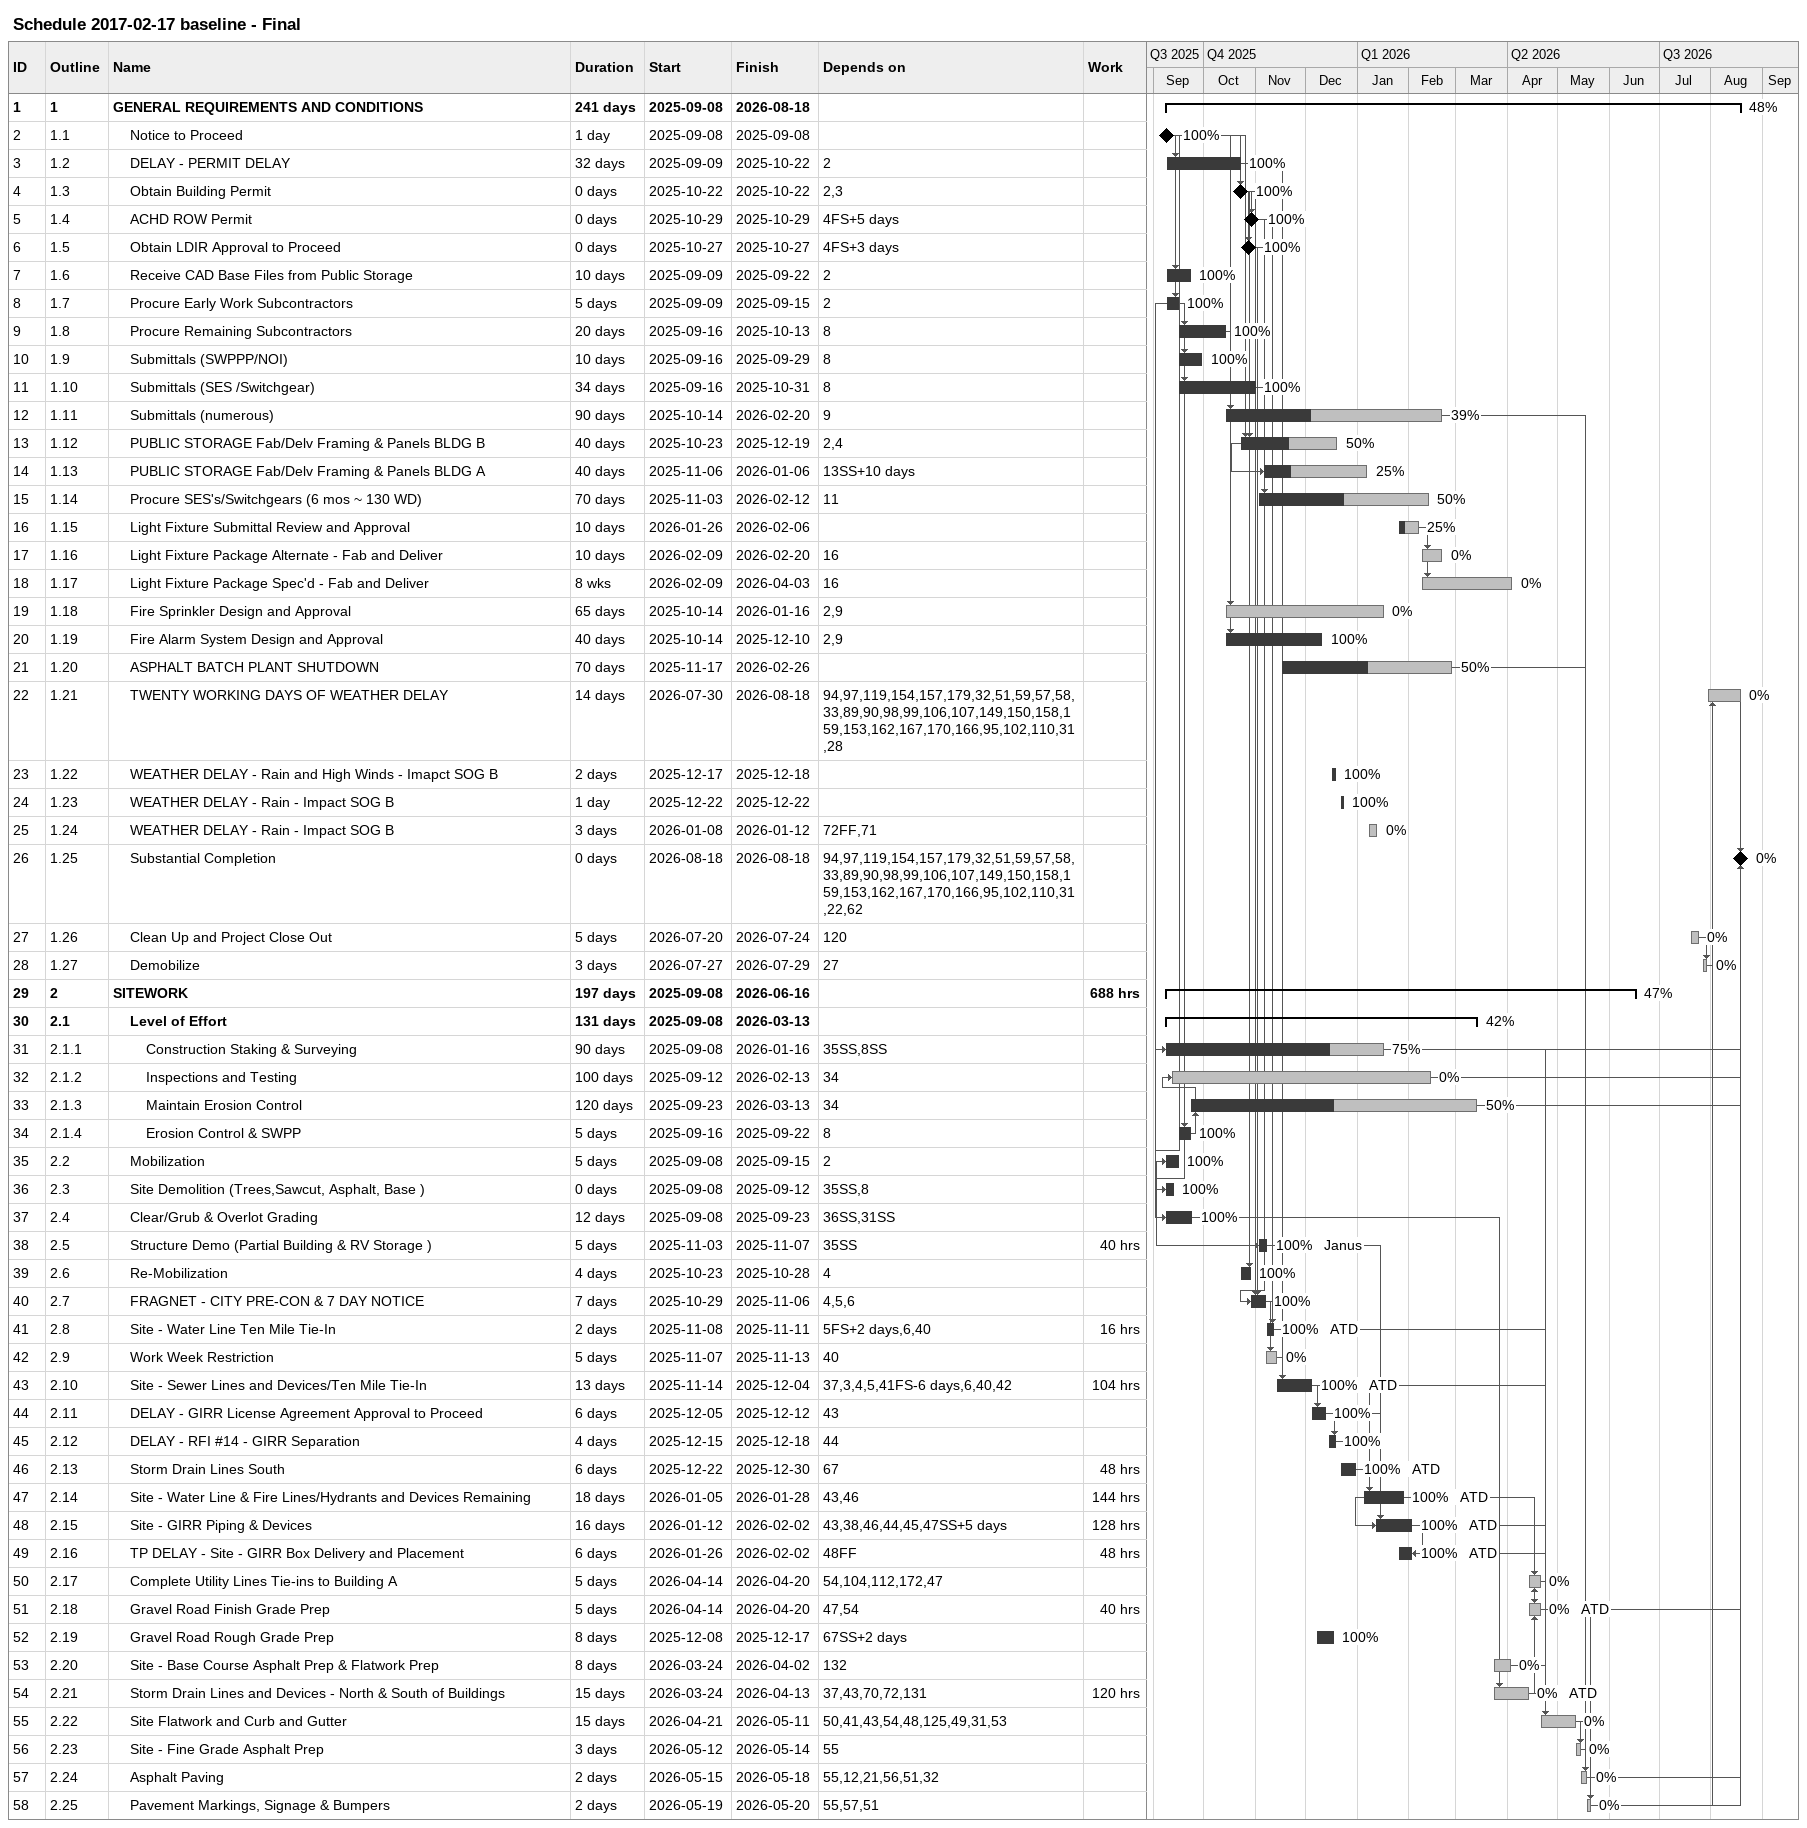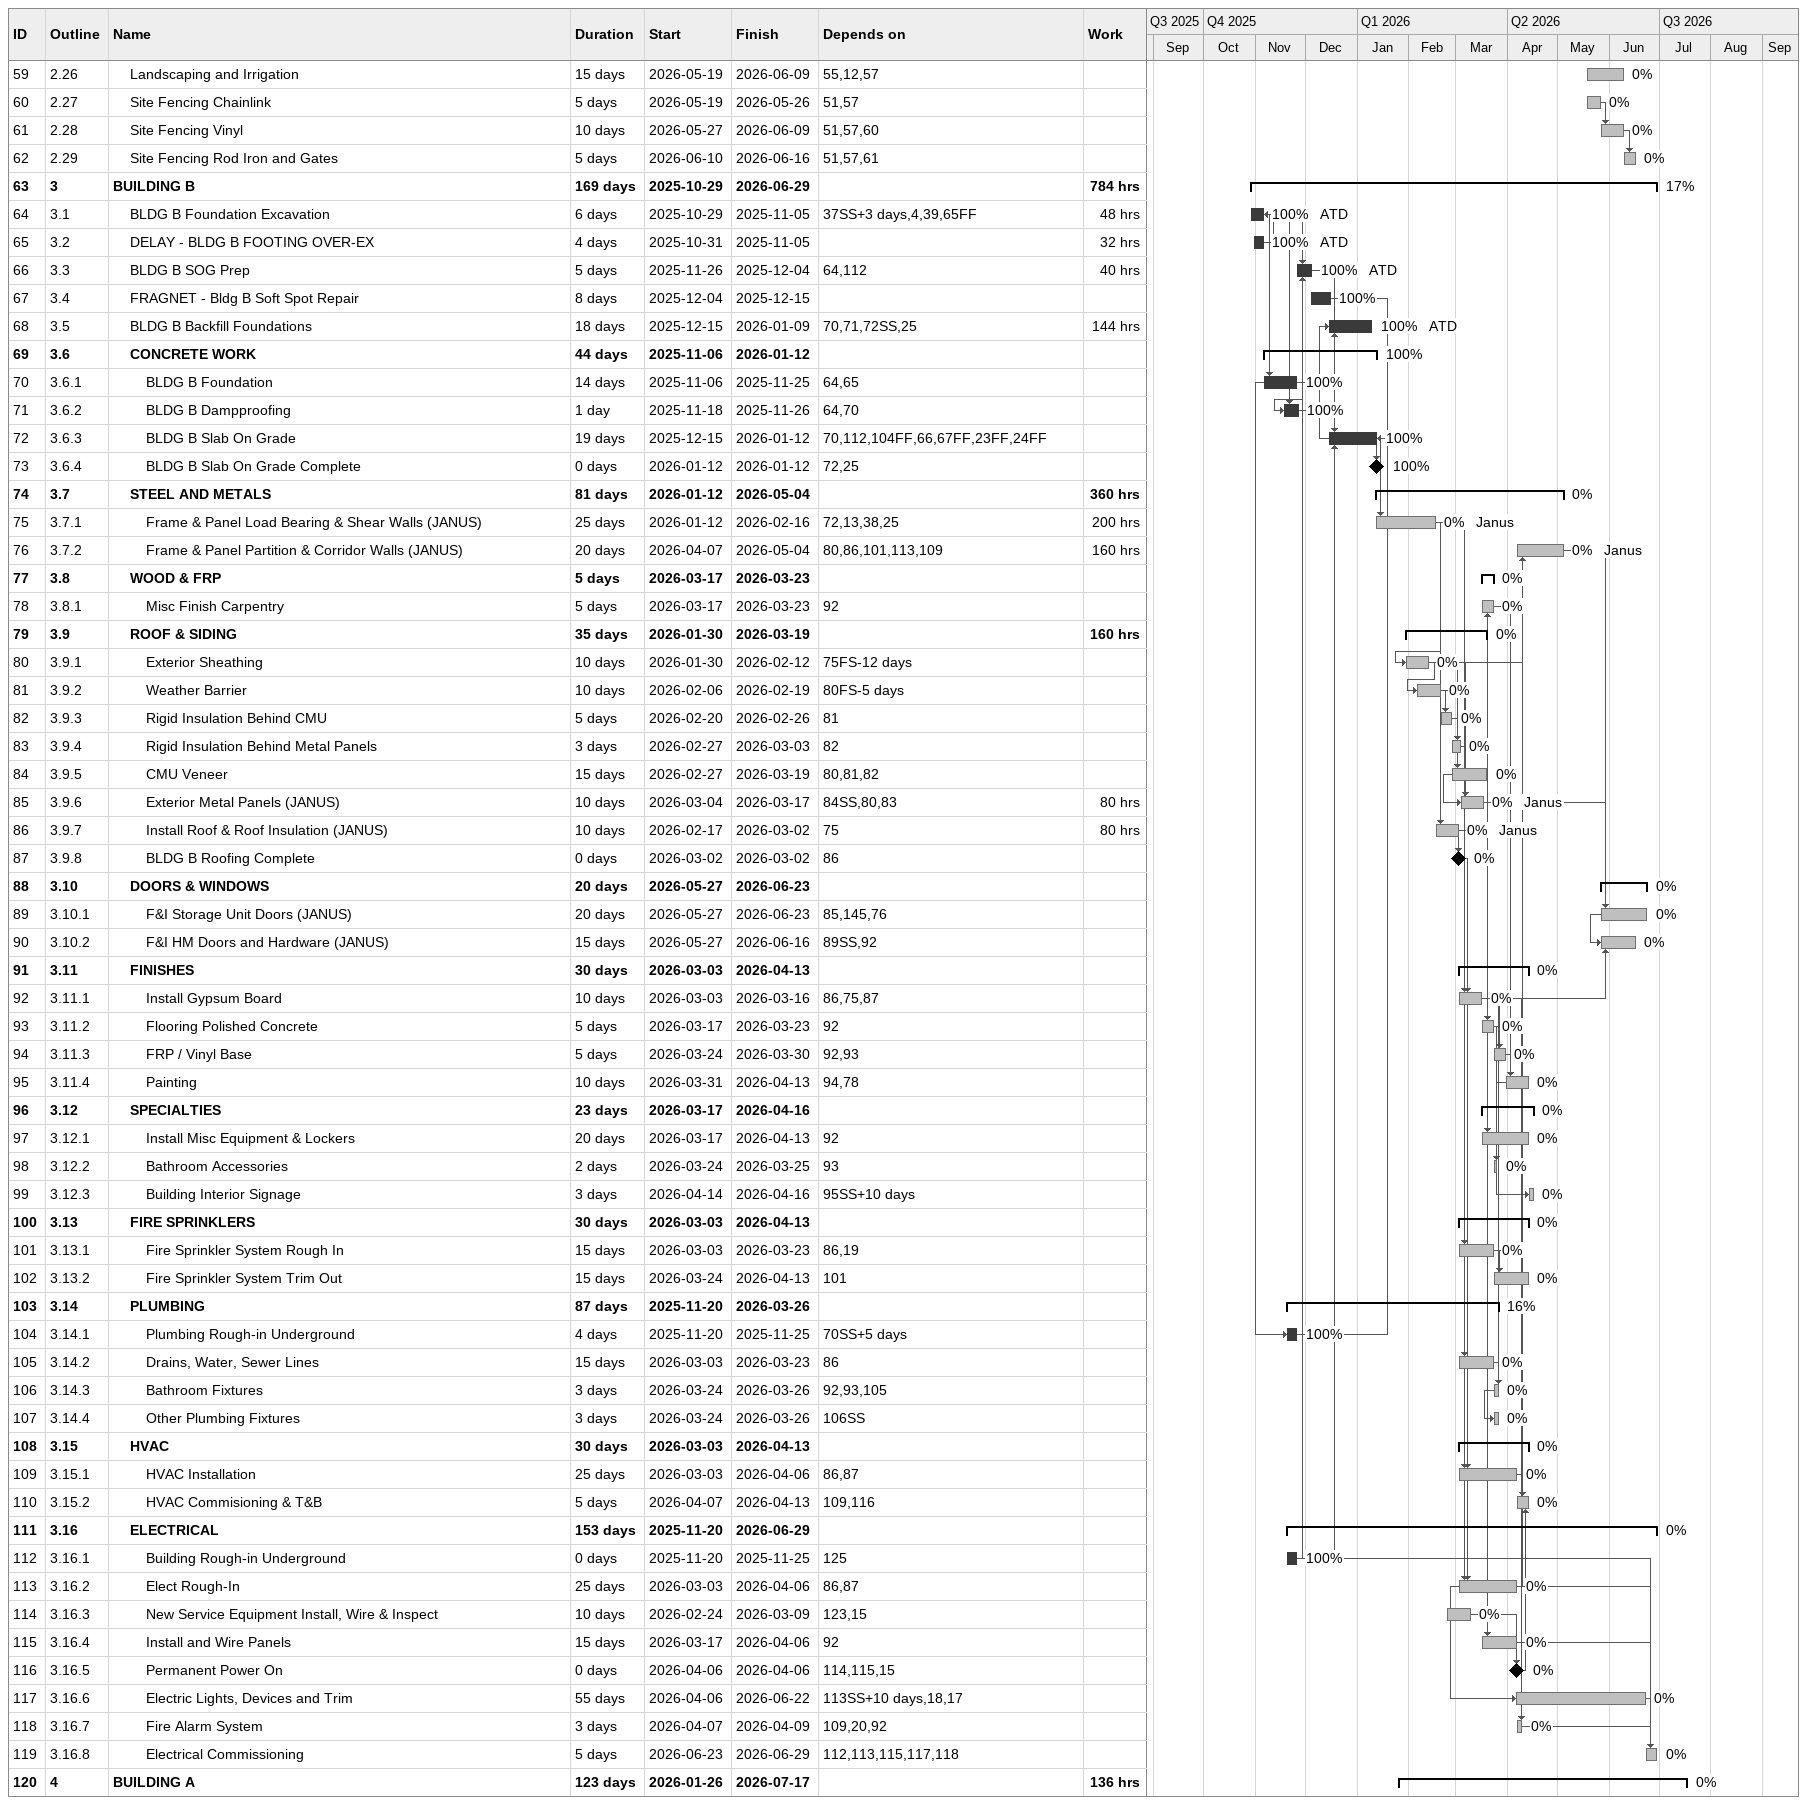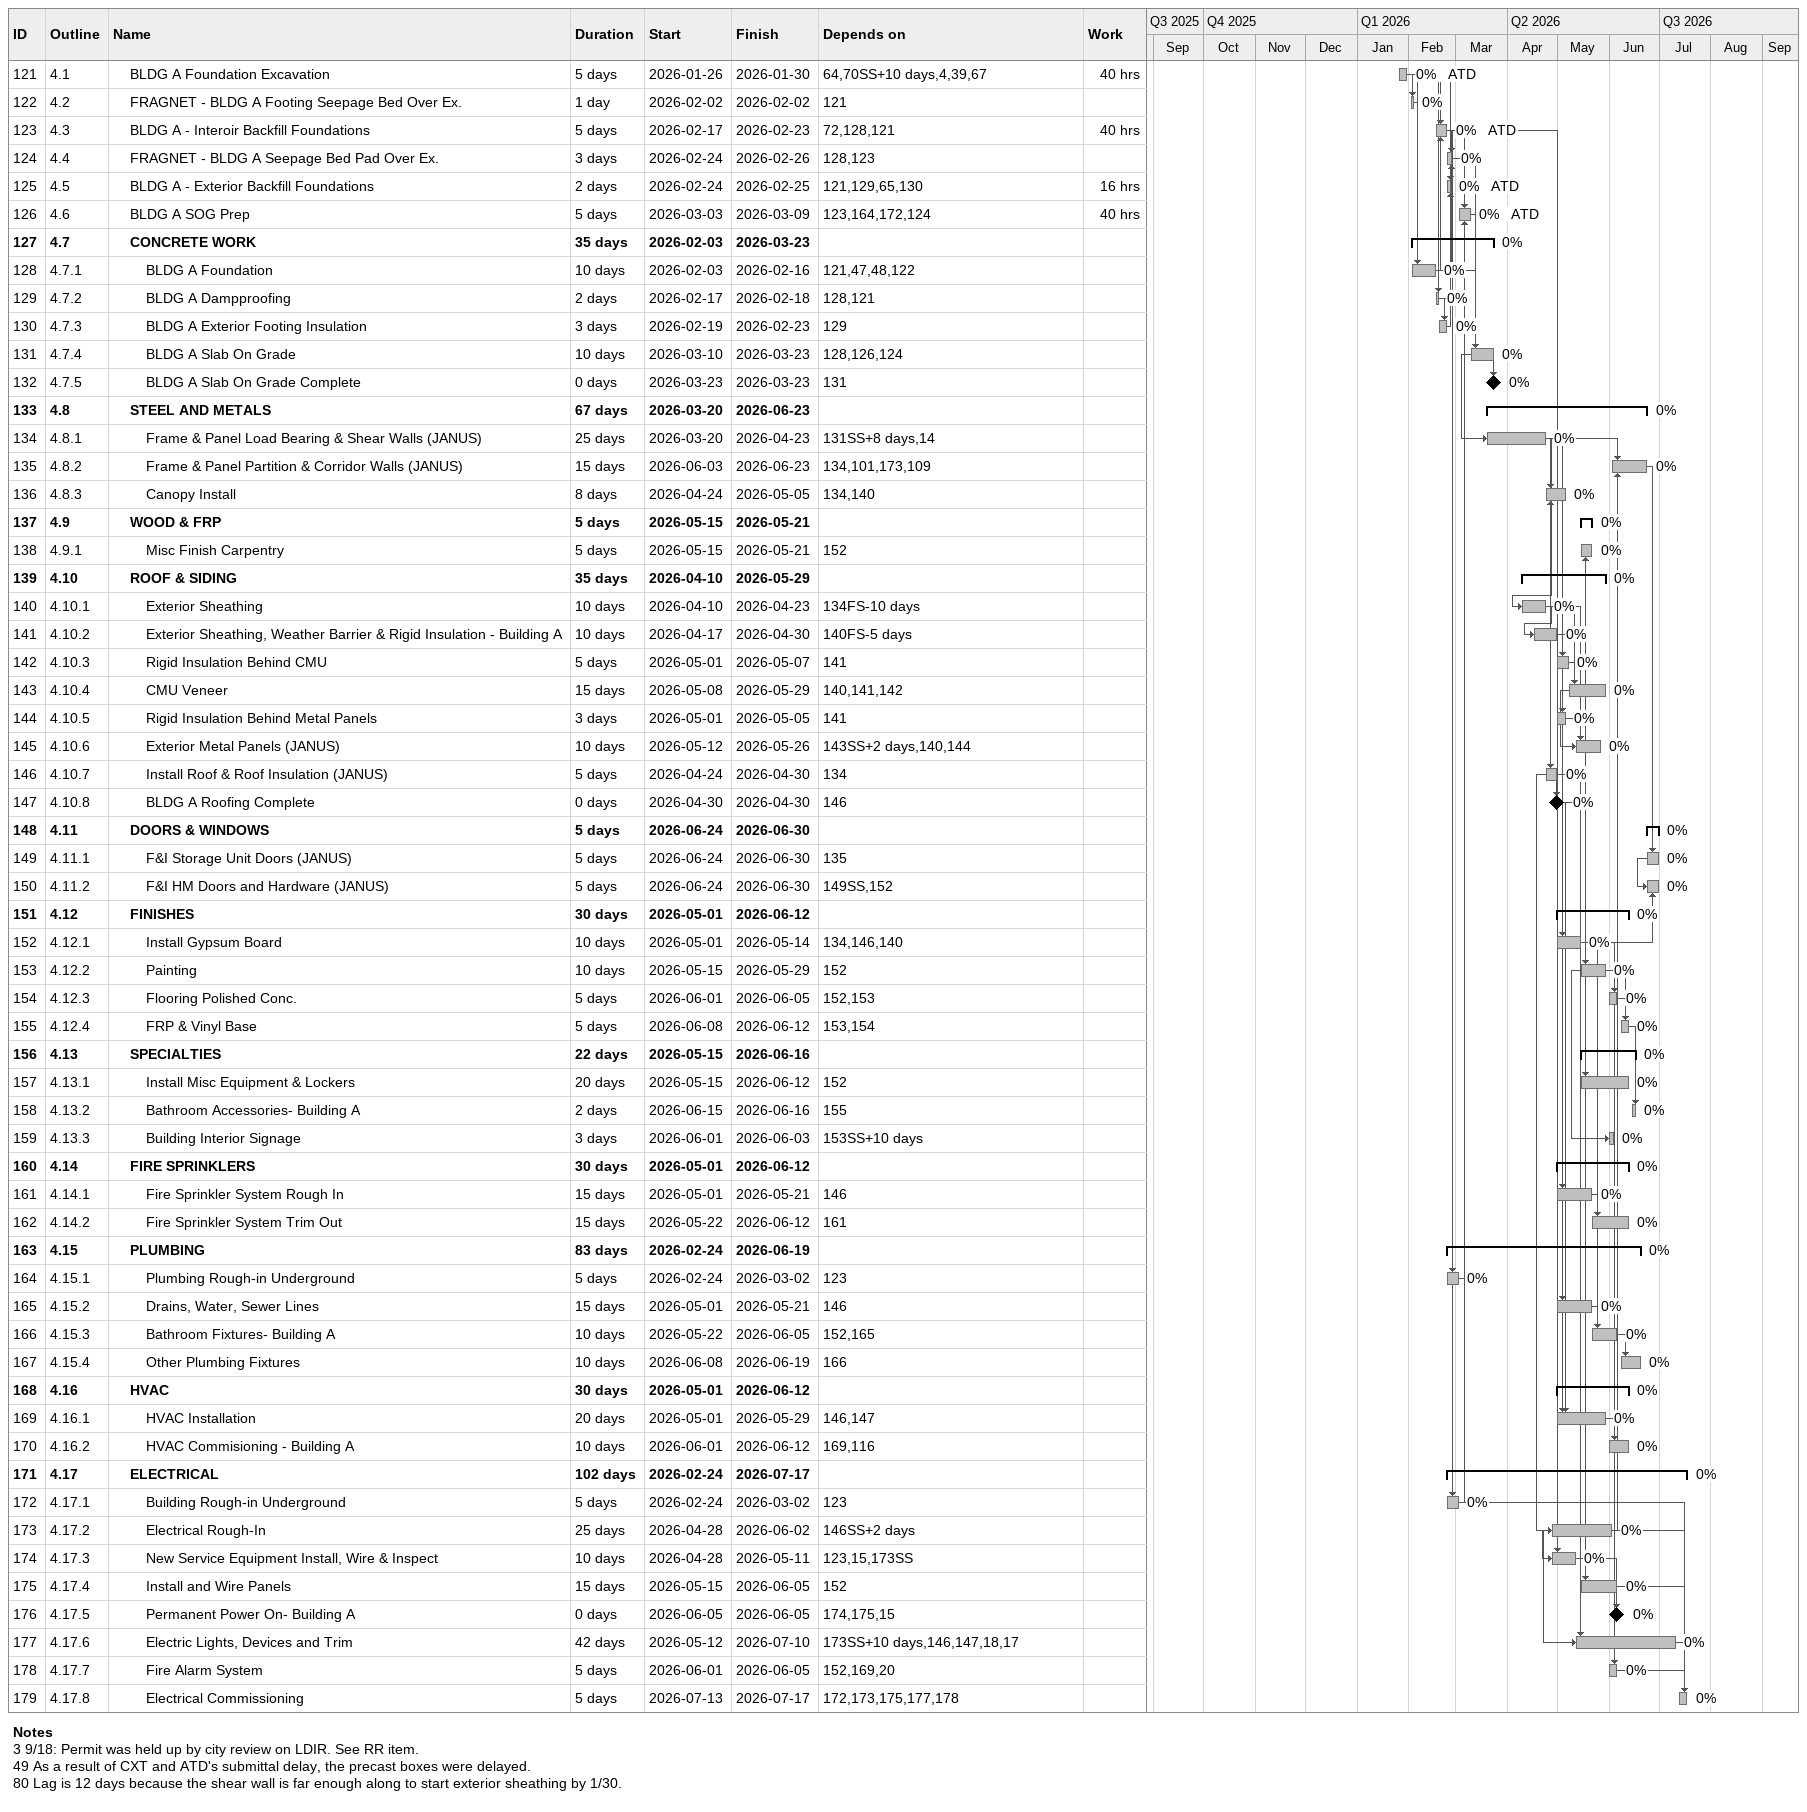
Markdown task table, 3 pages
Schedule 2017-02-17 baseline - Final

| ID | WBS | Task | Duration | Start | Finish | Predecessors | Resources | % complete | Work (h) |
|---|---|---|---|---|---|---|---|---|---|
| 1 | 1 | **GENERAL REQUIREMENTS AND CONDITIONS** | 241d | 2025-09-08 | 2026-08-18 |  |  | 48 |  |
| 2 | 1.1 | Notice to Proceed | 1d | 2025-09-08 | 2025-09-08 |  |  | 100 |  |
| 3 | 1.2 | DELAY - PERMIT DELAY | 32d | 2025-09-09 | 2025-10-22 | 2 |  | 100 |  |
| 4 | 1.3 | Obtain Building Permit | 0d | 2025-10-22 | 2025-10-22 | 2, 3 |  | 100 |  |
| 5 | 1.4 | ACHD ROW Permit | 0d | 2025-10-29 | 2025-10-29 | 4FS+5d |  | 100 |  |
| 6 | 1.5 | Obtain LDIR Approval to Proceed | 0d | 2025-10-27 | 2025-10-27 | 4FS+3d |  | 100 |  |
| 7 | 1.6 | Receive CAD Base Files from Public Storage | 10d | 2025-09-09 | 2025-09-22 | 2 |  | 100 |  |
| 8 | 1.7 | Procure Early Work Subcontractors | 5d | 2025-09-09 | 2025-09-15 | 2 |  | 100 |  |
| 9 | 1.8 | Procure Remaining Subcontractors | 20d | 2025-09-16 | 2025-10-13 | 8 |  | 100 |  |
| 10 | 1.9 | Submittals (SWPPP/NOI) | 10d | 2025-09-16 | 2025-09-29 | 8 |  | 100 |  |
| 11 | 1.10 | Submittals (SES /Switchgear) | 34d | 2025-09-16 | 2025-10-31 | 8 |  | 100 |  |
| 12 | 1.11 | Submittals (numerous) | 90d | 2025-10-14 | 2026-02-20 | 9 |  | 39 |  |
| 13 | 1.12 | PUBLIC STORAGE Fab/Delv Framing & Panels BLDG B | 40d | 2025-10-23 | 2025-12-19 | 2, 4 |  | 50 |  |
| 14 | 1.13 | PUBLIC STORAGE Fab/Delv Framing & Panels BLDG A | 40d | 2025-11-06 | 2026-01-06 | 13SS+10d |  | 25 |  |
| 15 | 1.14 | Procure SES's/Switchgears (6 mos ~ 130 WD) | 70d | 2025-11-03 | 2026-02-12 | 11 |  | 50 |  |
| 16 | 1.15 | Light Fixture Submittal Review and Approval | 10d | 2026-01-26 | 2026-02-06 |  |  | 25 |  |
| 17 | 1.16 | Light Fixture Package Alternate - Fab and Deliver | 10d | 2026-02-09 | 2026-02-20 | 16 |  | 0 |  |
| 18 | 1.17 | Light Fixture Package Spec'd - Fab and Deliver | 8w | 2026-02-09 | 2026-04-03 | 16 |  | 0 |  |
| 19 | 1.18 | Fire Sprinkler Design and Approval | 65d | 2025-10-14 | 2026-01-16 | 2, 9 |  | 0 |  |
| 20 | 1.19 | Fire Alarm System Design and Approval | 40d | 2025-10-14 | 2025-12-10 | 2, 9 |  | 100 |  |
| 21 | 1.20 | ASPHALT BATCH PLANT SHUTDOWN | 70d | 2025-11-17 | 2026-02-26 |  |  | 50 |  |
| 22 | 1.21 | TWENTY WORKING DAYS OF WEATHER DELAY | 14d | 2026-07-30 | 2026-08-18 | 94, 97, 119, 154, 157, 179, 32, 51, 59, 57, 58, 33, 89, 90, 98, 99, 106, 107, 149, 150, 158, 159, 153, 162, 167, 170, 166, 95, 102, 110, 31, 28 |  | 0 |  |
| 23 | 1.22 | WEATHER DELAY - Rain and High Winds - Imapct SOG B | 2d | 2025-12-17 | 2025-12-18 |  |  | 100 |  |
| 24 | 1.23 | WEATHER DELAY - Rain - Impact SOG B | 1d | 2025-12-22 | 2025-12-22 |  |  | 100 |  |
| 25 | 1.24 | WEATHER DELAY - Rain - Impact SOG B | 3d | 2026-01-08 | 2026-01-12 | 72FF, 71 |  | 0 |  |
| 26 | 1.25 | Substantial Completion | 0d | 2026-08-18 | 2026-08-18 | 94, 97, 119, 154, 157, 179, 32, 51, 59, 57, 58, 33, 89, 90, 98, 99, 106, 107, 149, 150, 158, 159, 153, 162, 167, 170, 166, 95, 102, 110, 31, 22, 62 |  | 0 |  |
| 27 | 1.26 | Clean Up and Project Close Out | 5d | 2026-07-20 | 2026-07-24 | 120 |  | 0 |  |
| 28 | 1.27 | Demobilize | 3d | 2026-07-27 | 2026-07-29 | 27 |  | 0 |  |
| 29 | 2 | **SITEWORK** | 197d | 2025-09-08 | 2026-06-16 |  |  | 47 | 688 |
| 30 | 2.1 | **Level of Effort** | 131d | 2025-09-08 | 2026-03-13 |  |  | 42 |  |
| 31 | 2.1.1 | Construction Staking & Surveying | 90d | 2025-09-08 | 2026-01-16 | 35SS, 8SS |  | 75 |  |
| 32 | 2.1.2 | Inspections and Testing | 100d | 2025-09-12 | 2026-02-13 | 34 |  | 0 |  |
| 33 | 2.1.3 | Maintain Erosion Control | 120d | 2025-09-23 | 2026-03-13 | 34 |  | 50 |  |
| 34 | 2.1.4 | Erosion Control & SWPP | 5d | 2025-09-16 | 2025-09-22 | 8 |  | 100 |  |
| 35 | 2.2 | Mobilization | 5d | 2025-09-08 | 2025-09-15 | 2 |  | 100 |  |
| 36 | 2.3 | Site Demolition (Trees,Sawcut, Asphalt, Base ) | 0d | 2025-09-08 | 2025-09-12 | 35SS, 8 |  | 100 |  |
| 37 | 2.4 | Clear/Grub & Overlot Grading | 12d | 2025-09-08 | 2025-09-23 | 36SS, 31SS |  | 100 |  |
| 38 | 2.5 | Structure Demo (Partial Building & RV Storage ) | 5d | 2025-11-03 | 2025-11-07 | 35SS | Janus | 100 | 40 |
| 39 | 2.6 | Re-Mobilization | 4d | 2025-10-23 | 2025-10-28 | 4 |  | 100 |  |
| 40 | 2.7 | FRAGNET - CITY PRE-CON & 7 DAY NOTICE | 7d | 2025-10-29 | 2025-11-06 | 4, 5, 6 |  | 100 |  |
| 41 | 2.8 | Site - Water Line Ten Mile Tie-In | 2d | 2025-11-08 | 2025-11-11 | 5FS+2d, 6, 40 | ATD | 100 | 16 |
| 42 | 2.9 | Work Week Restriction | 5d | 2025-11-07 | 2025-11-13 | 40 |  | 0 |  |
| 43 | 2.10 | Site - Sewer Lines and Devices/Ten Mile Tie-In | 13d | 2025-11-14 | 2025-12-04 | 37, 3, 4, 5, 41FS-6d, 6, 40, 42 | ATD | 100 | 104 |
| 44 | 2.11 | DELAY - GIRR License Agreement Approval to Proceed | 6d | 2025-12-05 | 2025-12-12 | 43 |  | 100 |  |
| 45 | 2.12 | DELAY - RFI #14 - GIRR Separation | 4d | 2025-12-15 | 2025-12-18 | 44 |  | 100 |  |
| 46 | 2.13 | Storm Drain Lines South | 6d | 2025-12-22 | 2025-12-30 | 67 | ATD | 100 | 48 |
| 47 | 2.14 | Site - Water Line & Fire Lines/Hydrants and Devices Remaining | 18d | 2026-01-05 | 2026-01-28 | 43, 46 | ATD | 100 | 144 |
| 48 | 2.15 | Site - GIRR Piping & Devices | 16d | 2026-01-12 | 2026-02-02 | 43, 38, 46, 44, 45, 47SS+5d | ATD | 100 | 128 |
| 49 | 2.16 | TP DELAY - Site - GIRR Box Delivery and Placement | 6d | 2026-01-26 | 2026-02-02 | 48FF | ATD | 100 | 48 |
| 50 | 2.17 | Complete Utility Lines Tie-ins to Building A | 5d | 2026-04-14 | 2026-04-20 | 54, 104, 112, 172, 47 |  | 0 |  |
| 51 | 2.18 | Gravel Road Finish Grade Prep | 5d | 2026-04-14 | 2026-04-20 | 47, 54 | ATD | 0 | 40 |
| 52 | 2.19 | Gravel Road Rough Grade Prep | 8d | 2025-12-08 | 2025-12-17 | 67SS+2d |  | 100 |  |
| 53 | 2.20 | Site - Base Course Asphalt Prep & Flatwork Prep | 8d | 2026-03-24 | 2026-04-02 | 132 |  | 0 |  |
| 54 | 2.21 | Storm Drain Lines and Devices - North & South of Buildings | 15d | 2026-03-24 | 2026-04-13 | 37, 43, 70, 72, 131 | ATD | 0 | 120 |
| 55 | 2.22 | Site Flatwork and Curb and Gutter | 15d | 2026-04-21 | 2026-05-11 | 50, 41, 43, 54, 48, 125, 49, 31, 53 |  | 0 |  |
| 56 | 2.23 | Site - Fine Grade Asphalt Prep | 3d | 2026-05-12 | 2026-05-14 | 55 |  | 0 |  |
| 57 | 2.24 | Asphalt Paving | 2d | 2026-05-15 | 2026-05-18 | 55, 12, 21, 56, 51, 32 |  | 0 |  |
| 58 | 2.25 | Pavement Markings, Signage & Bumpers | 2d | 2026-05-19 | 2026-05-20 | 55, 57, 51 |  | 0 |  |
| 59 | 2.26 | Landscaping and Irrigation | 15d | 2026-05-19 | 2026-06-09 | 55, 12, 57 |  | 0 |  |
| 60 | 2.27 | Site Fencing Chainlink | 5d | 2026-05-19 | 2026-05-26 | 51, 57 |  | 0 |  |
| 61 | 2.28 | Site Fencing Vinyl | 10d | 2026-05-27 | 2026-06-09 | 51, 57, 60 |  | 0 |  |
| 62 | 2.29 | Site Fencing Rod Iron and Gates | 5d | 2026-06-10 | 2026-06-16 | 51, 57, 61 |  | 0 |  |
| 63 | 3 | **BUILDING B** | 169d | 2025-10-29 | 2026-06-29 |  |  | 17 | 784 |
| 64 | 3.1 | BLDG B Foundation Excavation | 6d | 2025-10-29 | 2025-11-05 | 37SS+3d, 4, 39, 65FF | ATD | 100 | 48 |
| 65 | 3.2 | DELAY - BLDG B FOOTING OVER-EX | 4d | 2025-10-31 | 2025-11-05 |  | ATD | 100 | 32 |
| 66 | 3.3 | BLDG B SOG Prep | 5d | 2025-11-26 | 2025-12-04 | 64, 112 | ATD | 100 | 40 |
| 67 | 3.4 | FRAGNET - Bldg B Soft Spot Repair | 8d | 2025-12-04 | 2025-12-15 |  |  | 100 |  |
| 68 | 3.5 | BLDG B Backfill Foundations | 18d | 2025-12-15 | 2026-01-09 | 70, 71, 72SS, 25 | ATD | 100 | 144 |
| 69 | 3.6 | **CONCRETE WORK** | 44d | 2025-11-06 | 2026-01-12 |  |  | 100 |  |
| 70 | 3.6.1 | BLDG B Foundation | 14d | 2025-11-06 | 2025-11-25 | 64, 65 |  | 100 |  |
| 71 | 3.6.2 | BLDG B Dampproofing | 1d | 2025-11-18 | 2025-11-26 | 64, 70 |  | 100 |  |
| 72 | 3.6.3 | BLDG B Slab On Grade | 19d | 2025-12-15 | 2026-01-12 | 70, 112, 104FF, 66, 67FF, 23FF, 24FF |  | 100 |  |
| 73 | 3.6.4 | BLDG B Slab On Grade Complete | 0d | 2026-01-12 | 2026-01-12 | 72, 25 |  | 100 |  |
| 74 | 3.7 | **STEEL AND METALS** | 81d | 2026-01-12 | 2026-05-04 |  |  | 0 | 360 |
| 75 | 3.7.1 | Frame & Panel Load Bearing & Shear Walls (JANUS) | 25d | 2026-01-12 | 2026-02-16 | 72, 13, 38, 25 | Janus | 0 | 200 |
| 76 | 3.7.2 | Frame & Panel Partition & Corridor Walls (JANUS) | 20d | 2026-04-07 | 2026-05-04 | 80, 86, 101, 113, 109 | Janus | 0 | 160 |
| 77 | 3.8 | **WOOD & FRP** | 5d | 2026-03-17 | 2026-03-23 |  |  | 0 |  |
| 78 | 3.8.1 | Misc Finish Carpentry | 5d | 2026-03-17 | 2026-03-23 | 92 |  | 0 |  |
| 79 | 3.9 | **ROOF & SIDING** | 35d | 2026-01-30 | 2026-03-19 |  |  | 0 | 160 |
| 80 | 3.9.1 | Exterior Sheathing | 10d | 2026-01-30 | 2026-02-12 | 75FS-12d |  | 0 |  |
| 81 | 3.9.2 | Weather Barrier | 10d | 2026-02-06 | 2026-02-19 | 80FS-5d |  | 0 |  |
| 82 | 3.9.3 | Rigid Insulation Behind CMU | 5d | 2026-02-20 | 2026-02-26 | 81 |  | 0 |  |
| 83 | 3.9.4 | Rigid Insulation Behind Metal Panels | 3d | 2026-02-27 | 2026-03-03 | 82 |  | 0 |  |
| 84 | 3.9.5 | CMU Veneer | 15d | 2026-02-27 | 2026-03-19 | 80, 81, 82 |  | 0 |  |
| 85 | 3.9.6 | Exterior Metal Panels (JANUS) | 10d | 2026-03-04 | 2026-03-17 | 84SS, 80, 83 | Janus | 0 | 80 |
| 86 | 3.9.7 | Install Roof & Roof Insulation (JANUS) | 10d | 2026-02-17 | 2026-03-02 | 75 | Janus | 0 | 80 |
| 87 | 3.9.8 | BLDG B Roofing Complete | 0d | 2026-03-02 | 2026-03-02 | 86 |  | 0 |  |
| 88 | 3.10 | **DOORS & WINDOWS** | 20d | 2026-05-27 | 2026-06-23 |  |  | 0 |  |
| 89 | 3.10.1 | F&I Storage Unit Doors (JANUS) | 20d | 2026-05-27 | 2026-06-23 | 85, 145, 76 |  | 0 |  |
| 90 | 3.10.2 | F&I HM Doors and Hardware (JANUS) | 15d | 2026-05-27 | 2026-06-16 | 89SS, 92 |  | 0 |  |
| 91 | 3.11 | **FINISHES** | 30d | 2026-03-03 | 2026-04-13 |  |  | 0 |  |
| 92 | 3.11.1 | Install Gypsum Board | 10d | 2026-03-03 | 2026-03-16 | 86, 75, 87 |  | 0 |  |
| 93 | 3.11.2 | Flooring Polished Concrete | 5d | 2026-03-17 | 2026-03-23 | 92 |  | 0 |  |
| 94 | 3.11.3 | FRP / Vinyl Base | 5d | 2026-03-24 | 2026-03-30 | 92, 93 |  | 0 |  |
| 95 | 3.11.4 | Painting | 10d | 2026-03-31 | 2026-04-13 | 94, 78 |  | 0 |  |
| 96 | 3.12 | **SPECIALTIES** | 23d | 2026-03-17 | 2026-04-16 |  |  | 0 |  |
| 97 | 3.12.1 | Install Misc Equipment & Lockers | 20d | 2026-03-17 | 2026-04-13 | 92 |  | 0 |  |
| 98 | 3.12.2 | Bathroom Accessories | 2d | 2026-03-24 | 2026-03-25 | 93 |  | 0 |  |
| 99 | 3.12.3 | Building Interior Signage | 3d | 2026-04-14 | 2026-04-16 | 95SS+10d |  | 0 |  |
| 100 | 3.13 | **FIRE SPRINKLERS** | 30d | 2026-03-03 | 2026-04-13 |  |  | 0 |  |
| 101 | 3.13.1 | Fire Sprinkler System Rough In | 15d | 2026-03-03 | 2026-03-23 | 86, 19 |  | 0 |  |
| 102 | 3.13.2 | Fire Sprinkler System Trim Out | 15d | 2026-03-24 | 2026-04-13 | 101 |  | 0 |  |
| 103 | 3.14 | **PLUMBING** | 87d | 2025-11-20 | 2026-03-26 |  |  | 16 |  |
| 104 | 3.14.1 | Plumbing Rough-in Underground | 4d | 2025-11-20 | 2025-11-25 | 70SS+5d |  | 100 |  |
| 105 | 3.14.2 | Drains, Water, Sewer Lines | 15d | 2026-03-03 | 2026-03-23 | 86 |  | 0 |  |
| 106 | 3.14.3 | Bathroom Fixtures | 3d | 2026-03-24 | 2026-03-26 | 92, 93, 105 |  | 0 |  |
| 107 | 3.14.4 | Other Plumbing Fixtures | 3d | 2026-03-24 | 2026-03-26 | 106SS |  | 0 |  |
| 108 | 3.15 | **HVAC** | 30d | 2026-03-03 | 2026-04-13 |  |  | 0 |  |
| 109 | 3.15.1 | HVAC Installation | 25d | 2026-03-03 | 2026-04-06 | 86, 87 |  | 0 |  |
| 110 | 3.15.2 | HVAC Commisioning & T&B | 5d | 2026-04-07 | 2026-04-13 | 109, 116 |  | 0 |  |
| 111 | 3.16 | **ELECTRICAL** | 153d | 2025-11-20 | 2026-06-29 |  |  | 0 |  |
| 112 | 3.16.1 | Building Rough-in Underground | 0d | 2025-11-20 | 2025-11-25 | 125 |  | 100 |  |
| 113 | 3.16.2 | Elect Rough-In | 25d | 2026-03-03 | 2026-04-06 | 86, 87 |  | 0 |  |
| 114 | 3.16.3 | New Service Equipment Install, Wire & Inspect | 10d | 2026-02-24 | 2026-03-09 | 123, 15 |  | 0 |  |
| 115 | 3.16.4 | Install and Wire Panels | 15d | 2026-03-17 | 2026-04-06 | 92 |  | 0 |  |
| 116 | 3.16.5 | Permanent Power On | 0d | 2026-04-06 | 2026-04-06 | 114, 115, 15 |  | 0 |  |
| 117 | 3.16.6 | Electric Lights, Devices and Trim | 55d | 2026-04-06 | 2026-06-22 | 113SS+10d, 18, 17 |  | 0 |  |
| 118 | 3.16.7 | Fire Alarm System | 3d | 2026-04-07 | 2026-04-09 | 109, 20, 92 |  | 0 |  |
| 119 | 3.16.8 | Electrical Commissioning | 5d | 2026-06-23 | 2026-06-29 | 112, 113, 115, 117, 118 |  | 0 |  |
| 120 | 4 | **BUILDING A** | 123d | 2026-01-26 | 2026-07-17 |  |  | 0 | 136 |
| 121 | 4.1 | BLDG A Foundation Excavation | 5d | 2026-01-26 | 2026-01-30 | 64, 70SS+10d, 4, 39, 67 | ATD | 0 | 40 |
| 122 | 4.2 | FRAGNET - BLDG A Footing Seepage Bed Over Ex. | 1d | 2026-02-02 | 2026-02-02 | 121 |  | 0 |  |
| 123 | 4.3 | BLDG A - Interoir Backfill Foundations | 5d | 2026-02-17 | 2026-02-23 | 72, 128, 121 | ATD | 0 | 40 |
| 124 | 4.4 | FRAGNET - BLDG A Seepage Bed Pad Over Ex. | 3d | 2026-02-24 | 2026-02-26 | 128, 123 |  | 0 |  |
| 125 | 4.5 | BLDG A - Exterior Backfill Foundations | 2d | 2026-02-24 | 2026-02-25 | 121, 129, 65, 130 | ATD | 0 | 16 |
| 126 | 4.6 | BLDG A SOG Prep | 5d | 2026-03-03 | 2026-03-09 | 123, 164, 172, 124 | ATD | 0 | 40 |
| 127 | 4.7 | **CONCRETE WORK** | 35d | 2026-02-03 | 2026-03-23 |  |  | 0 |  |
| 128 | 4.7.1 | BLDG A Foundation | 10d | 2026-02-03 | 2026-02-16 | 121, 47, 48, 122 |  | 0 |  |
| 129 | 4.7.2 | BLDG A Dampproofing | 2d | 2026-02-17 | 2026-02-18 | 128, 121 |  | 0 |  |
| 130 | 4.7.3 | BLDG A Exterior Footing Insulation | 3d | 2026-02-19 | 2026-02-23 | 129 |  | 0 |  |
| 131 | 4.7.4 | BLDG A Slab On Grade | 10d | 2026-03-10 | 2026-03-23 | 128, 126, 124 |  | 0 |  |
| 132 | 4.7.5 | BLDG A Slab On Grade Complete | 0d | 2026-03-23 | 2026-03-23 | 131 |  | 0 |  |
| 133 | 4.8 | **STEEL AND METALS** | 67d | 2026-03-20 | 2026-06-23 |  |  | 0 |  |
| 134 | 4.8.1 | Frame & Panel Load Bearing & Shear Walls (JANUS) | 25d | 2026-03-20 | 2026-04-23 | 131SS+8d, 14 |  | 0 |  |
| 135 | 4.8.2 | Frame & Panel Partition & Corridor Walls (JANUS) | 15d | 2026-06-03 | 2026-06-23 | 134, 101, 173, 109 |  | 0 |  |
| 136 | 4.8.3 | Canopy Install | 8d | 2026-04-24 | 2026-05-05 | 134, 140 |  | 0 |  |
| 137 | 4.9 | **WOOD & FRP** | 5d | 2026-05-15 | 2026-05-21 |  |  | 0 |  |
| 138 | 4.9.1 | Misc Finish Carpentry | 5d | 2026-05-15 | 2026-05-21 | 152 |  | 0 |  |
| 139 | 4.10 | **ROOF & SIDING** | 35d | 2026-04-10 | 2026-05-29 |  |  | 0 |  |
| 140 | 4.10.1 | Exterior Sheathing | 10d | 2026-04-10 | 2026-04-23 | 134FS-10d |  | 0 |  |
| 141 | 4.10.2 | Exterior Sheathing, Weather Barrier & Rigid Insulation - Building A | 10d | 2026-04-17 | 2026-04-30 | 140FS-5d |  | 0 |  |
| 142 | 4.10.3 | Rigid Insulation Behind CMU | 5d | 2026-05-01 | 2026-05-07 | 141 |  | 0 |  |
| 143 | 4.10.4 | CMU Veneer | 15d | 2026-05-08 | 2026-05-29 | 140, 141, 142 |  | 0 |  |
| 144 | 4.10.5 | Rigid Insulation Behind Metal Panels | 3d | 2026-05-01 | 2026-05-05 | 141 |  | 0 |  |
| 145 | 4.10.6 | Exterior Metal Panels (JANUS) | 10d | 2026-05-12 | 2026-05-26 | 143SS+2d, 140, 144 |  | 0 |  |
| 146 | 4.10.7 | Install Roof & Roof Insulation (JANUS) | 5d | 2026-04-24 | 2026-04-30 | 134 |  | 0 |  |
| 147 | 4.10.8 | BLDG A Roofing Complete | 0d | 2026-04-30 | 2026-04-30 | 146 |  | 0 |  |
| 148 | 4.11 | **DOORS & WINDOWS** | 5d | 2026-06-24 | 2026-06-30 |  |  | 0 |  |
| 149 | 4.11.1 | F&I Storage Unit Doors (JANUS) | 5d | 2026-06-24 | 2026-06-30 | 135 |  | 0 |  |
| 150 | 4.11.2 | F&I HM Doors and Hardware (JANUS) | 5d | 2026-06-24 | 2026-06-30 | 149SS, 152 |  | 0 |  |
| 151 | 4.12 | **FINISHES** | 30d | 2026-05-01 | 2026-06-12 |  |  | 0 |  |
| 152 | 4.12.1 | Install Gypsum Board | 10d | 2026-05-01 | 2026-05-14 | 134, 146, 140 |  | 0 |  |
| 153 | 4.12.2 | Painting | 10d | 2026-05-15 | 2026-05-29 | 152 |  | 0 |  |
| 154 | 4.12.3 | Flooring Polished Conc. | 5d | 2026-06-01 | 2026-06-05 | 152, 153 |  | 0 |  |
| 155 | 4.12.4 | FRP & Vinyl Base | 5d | 2026-06-08 | 2026-06-12 | 153, 154 |  | 0 |  |
| 156 | 4.13 | **SPECIALTIES** | 22d | 2026-05-15 | 2026-06-16 |  |  | 0 |  |
| 157 | 4.13.1 | Install Misc Equipment & Lockers | 20d | 2026-05-15 | 2026-06-12 | 152 |  | 0 |  |
| 158 | 4.13.2 | Bathroom Accessories- Building A | 2d | 2026-06-15 | 2026-06-16 | 155 |  | 0 |  |
| 159 | 4.13.3 | Building Interior Signage | 3d | 2026-06-01 | 2026-06-03 | 153SS+10d |  | 0 |  |
| 160 | 4.14 | **FIRE SPRINKLERS** | 30d | 2026-05-01 | 2026-06-12 |  |  | 0 |  |
| 161 | 4.14.1 | Fire Sprinkler System Rough In | 15d | 2026-05-01 | 2026-05-21 | 146 |  | 0 |  |
| 162 | 4.14.2 | Fire Sprinkler System Trim Out | 15d | 2026-05-22 | 2026-06-12 | 161 |  | 0 |  |
| 163 | 4.15 | **PLUMBING** | 83d | 2026-02-24 | 2026-06-19 |  |  | 0 |  |
| 164 | 4.15.1 | Plumbing Rough-in Underground | 5d | 2026-02-24 | 2026-03-02 | 123 |  | 0 |  |
| 165 | 4.15.2 | Drains, Water, Sewer Lines | 15d | 2026-05-01 | 2026-05-21 | 146 |  | 0 |  |
| 166 | 4.15.3 | Bathroom Fixtures- Building A | 10d | 2026-05-22 | 2026-06-05 | 152, 165 |  | 0 |  |
| 167 | 4.15.4 | Other Plumbing Fixtures | 10d | 2026-06-08 | 2026-06-19 | 166 |  | 0 |  |
| 168 | 4.16 | **HVAC** | 30d | 2026-05-01 | 2026-06-12 |  |  | 0 |  |
| 169 | 4.16.1 | HVAC Installation | 20d | 2026-05-01 | 2026-05-29 | 146, 147 |  | 0 |  |
| 170 | 4.16.2 | HVAC Commisioning - Building A | 10d | 2026-06-01 | 2026-06-12 | 169, 116 |  | 0 |  |
| 171 | 4.17 | **ELECTRICAL** | 102d | 2026-02-24 | 2026-07-17 |  |  | 0 |  |
| 172 | 4.17.1 | Building Rough-in Underground | 5d | 2026-02-24 | 2026-03-02 | 123 |  | 0 |  |
| 173 | 4.17.2 | Electrical Rough-In | 25d | 2026-04-28 | 2026-06-02 | 146SS+2d |  | 0 |  |
| 174 | 4.17.3 | New Service Equipment Install, Wire & Inspect | 10d | 2026-04-28 | 2026-05-11 | 123, 15, 173SS |  | 0 |  |
| 175 | 4.17.4 | Install and Wire Panels | 15d | 2026-05-15 | 2026-06-05 | 152 |  | 0 |  |
| 176 | 4.17.5 | Permanent Power On- Building A | 0d | 2026-06-05 | 2026-06-05 | 174, 175, 15 |  | 0 |  |
| 177 | 4.17.6 | Electric Lights, Devices and Trim | 42d | 2026-05-12 | 2026-07-10 | 173SS+10d, 146, 147, 18, 17 |  | 0 |  |
| 178 | 4.17.7 | Fire Alarm System | 5d | 2026-06-01 | 2026-06-05 | 152, 169, 20 |  | 0 |  |
| 179 | 4.17.8 | Electrical Commissioning | 5d | 2026-07-13 | 2026-07-17 | 172, 173, 175, 177, 178 |  | 0 |  |

Notes
- 3: 9/18: Permit was held up by city review on LDIR. See RR item.
- 49: As a result of CXT and ATD's submittal delay, the precast boxes were delayed.
- 80: Lag is 12 days because the shear wall is far enough along to start exterior sheathing by 1/30.
